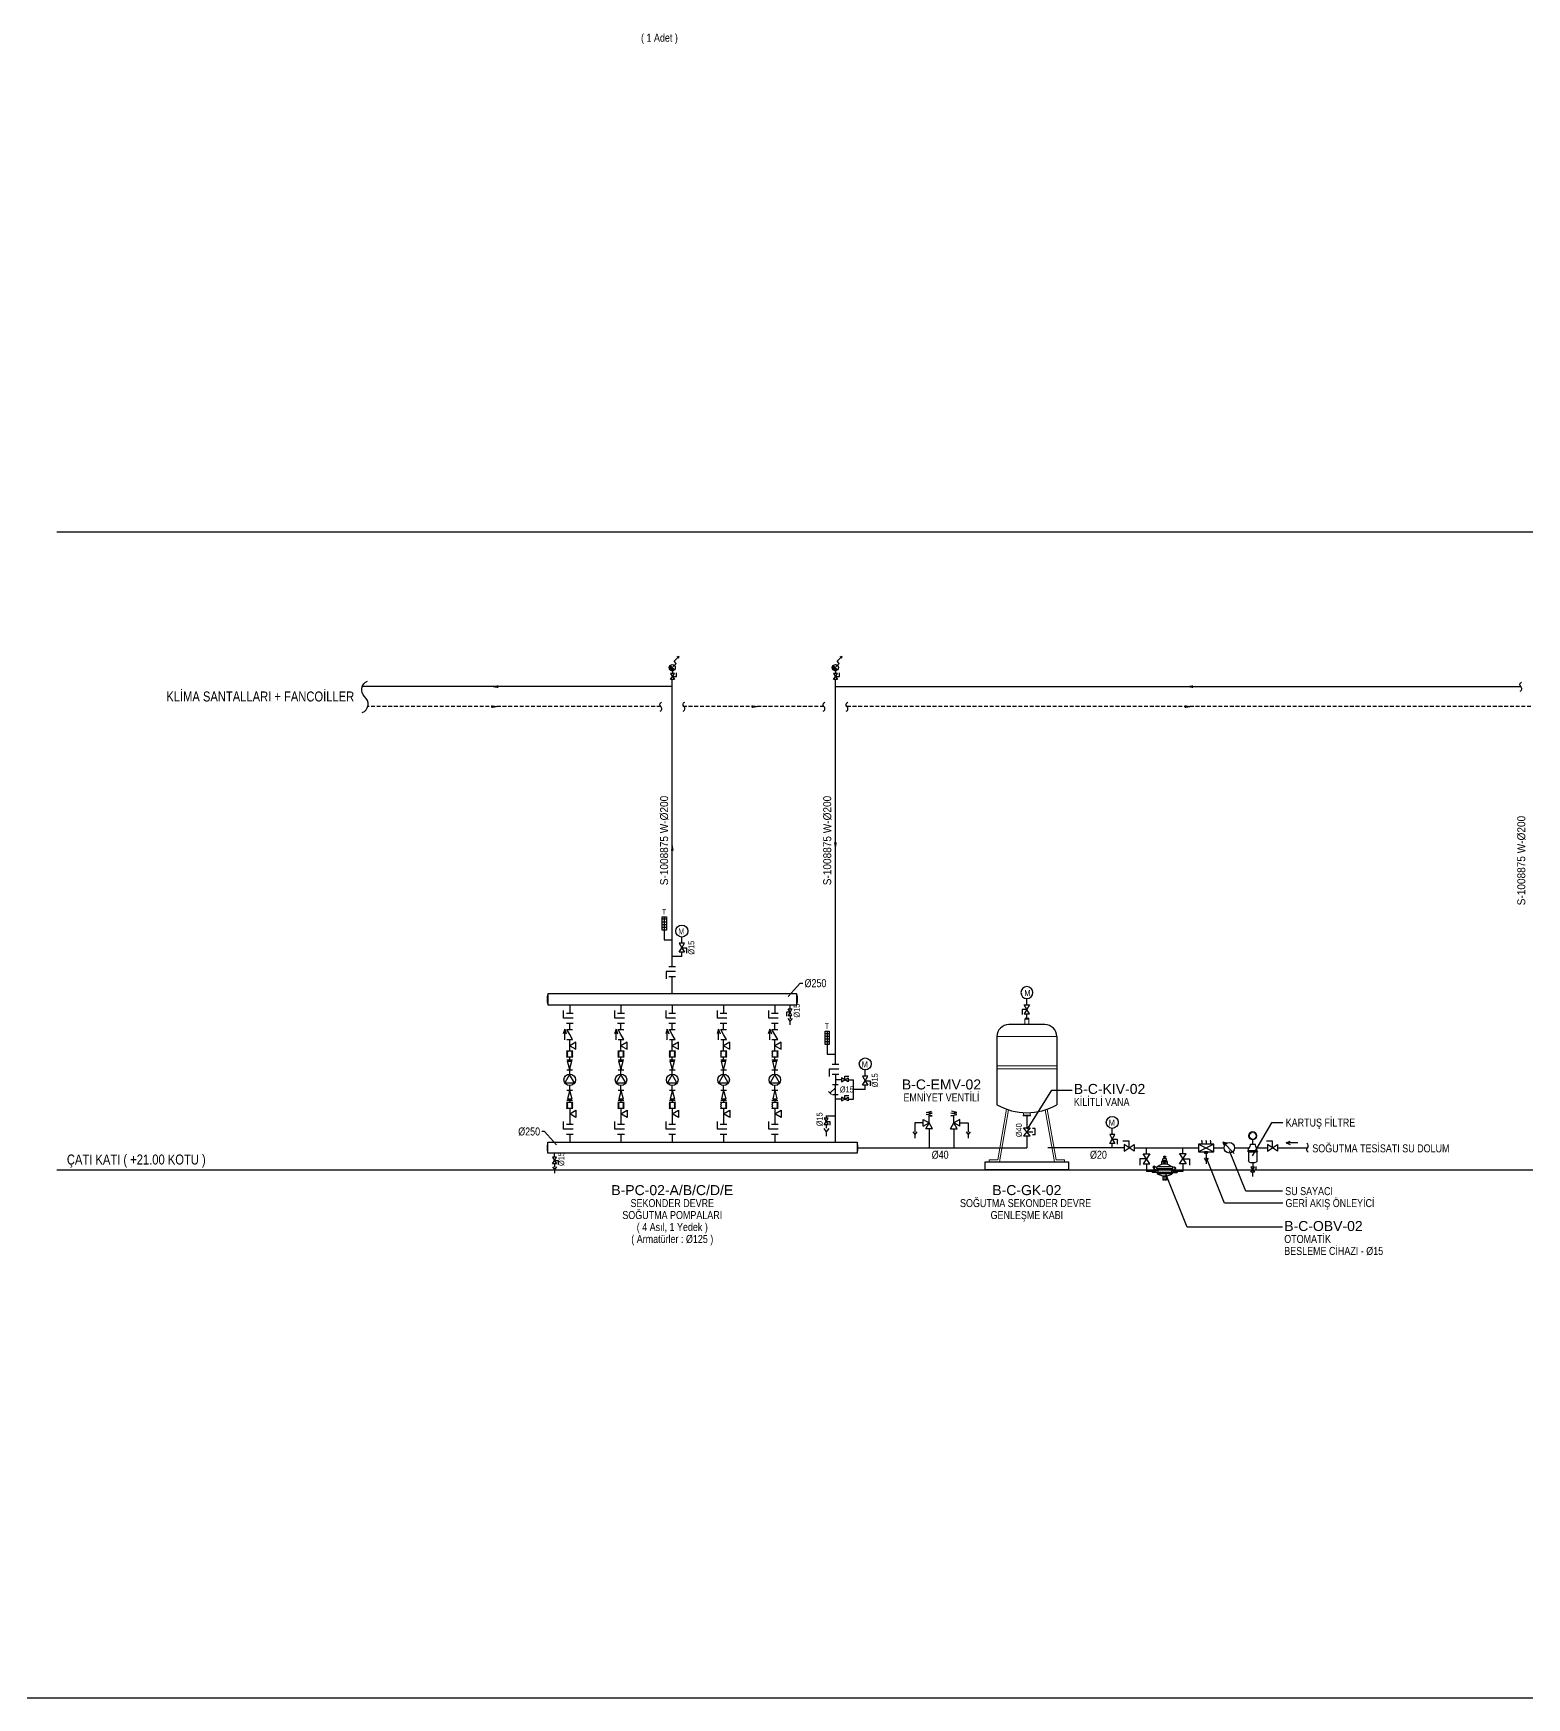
# Model space of a CAD drawing. Header units: centimetres. Extents: x 138114 to 163114, y -131897 to -111897.
# Drawn here: x 143677 to 147410, y -121897 to -117737 of the extents above; entities that cross this region are included whole.
import ezdxf
from ezdxf.enums import TextEntityAlignment as Align

# ---------------------------------------------------------------- set-up
doc = ezdxf.new("R2010")
doc.units = ezdxf.units.CM
doc.header["$LTSCALE"] = 1.5
doc.linetypes.add('DASHDOT', pattern=[25.4, 12.7, -6.35, 0, -6.35])
doc.linetypes.add('DASHED', pattern=[19.05, 12.7, -6.35])
for name, color, linetype in [('ST-SU', 4, 'DASHDOT'), ('T-CIHAZ-NO', 62, 'Continuous'), ('T-TEXT', 85, 'Continuous'), ('T-VANA', 135, 'Continuous'), ('T-VANA-TEXT', 63, 'Continuous')]:
    doc.layers.add(name, color=color, linetype=linetype)
for name, color, linetype, lineweight in [('T-CIHAZ', 101, 'Continuous', 30), ('T-ISITMA', 1, 'Continuous', 30), ('T-SOGUTMA', 130, 'Continuous', 30), ('T-STEXT', 181, 'Continuous', 15)]:
    doc.layers.add(name, color=color, linetype=linetype, lineweight=lineweight)
doc.styles.add('ARIAL', font='arial.ttf', dxfattribs={"width": 0.85})
doc.styles.add('ROMANS', font='arial.ttf', dxfattribs={"width": 0.7})
doc.styles.get("Standard").update_dxf_attribs({"font": 'arial.ttf'})

# ---------------------------------------------------------------- blocks, each defined once
blk = doc.blocks.new('KELEBEK')
for p, q in [((6.7, 10), (-6.7, 10)), ((6.7, -10), (-6.7, -10))]:
    blk.add_line(p, q)
blk.add_lwpolyline([(-6.7, 0), (12.2, 0), (12.2, -15)])
blk = doc.blocks.new('uymtryduf')
for p, q in [((-4.8, 9), (4.8, 9)), ((-4.8, 9), (-2.9, 7.5)), ((-4.8, 6), (-2.9, 7.5)), ((-4.8, 6), (-2.9, 4.5)), ((-4.8, 3), (-2.9, 4.5)), ((-4.8, 3), (-2.9, 1.5)), ((-4.8, 0), (4.8, 0)), ((-4.7, 0), (-2.9, 1.5)), ((4.8, 9), (2.9, 7.5)), ((4.8, 6), (2.9, 7.5)), ((4.8, 6), (2.9, 4.5)), ((4.8, 3), (2.9, 4.5)), ((4.8, 3), (2.9, 1.5)), ((4.8, 0), (2.9, 1.5))]:
    blk.add_line(p, q)
blk = doc.blocks.new('VANA')
at = {"layer": 'T-VANA'}
for p, q in [((-12.5, 7.2), (-12.5, -7.2)), ((0, 0), (-12.5, 7.2)), ((-12.5, -7.2), (0, 0)), ((0, 13.2), (14.5, 13.2)), ((0, 0), (0, 13.2)), ((0, 0), (12.5, 7.2)), ((12.5, -7.2), (0, 0)), ((12.5, 7.2), (12.5, -7.2))]:
    blk.add_line(p, q, dxfattribs=at)
blk = doc.blocks.new('RSYJUHJHFGHGFBDSVFG')
for p, q in [((-12.4, 25.2, -1576683304.7), (-16.4, 13.8, -1576683304.7)), ((-12.4, 25.2, -1576683304.7), (-8.4, 13.8, -1576683304.7)), ((-12.4, -1, -1576683304.7), (-12.4, 25.2, -1576683304.7)), ((0, 12.5, -1576683304.7), (-7.2, 25, -1576683304.7)), ((-7.2, 25, -1576683304.7), (7.2, 25, -1576683304.7)), ((-7.2, 0, -1576683304.7), (7.2, 0, -1576683304.7)), ((7.2, 0, -1576683304.7), (0, 12.5, -1576683304.7))]:
    blk.add_line(p, q)
blk = doc.blocks.new('YTDBTF')
for p, q in [((-4.3, 52.9), (3.3, 54.7)), ((4.3, 51.7), (-4.3, 52.9)), ((-4.3, 49.9), (4.3, 51.7)), ((-9, 37.5), (-21.7, 37.5)), ((-21.7, 37.5), (-21.7, 23.6)), ((-9, 42.6), (0, 37.5)), ((-9, 32.4), (-9, 42.6)), ((-9, 32.4), (0, 37.5)), ((-5.1, 28.5), (0, 37.5)), ((5.1, 28.5), (-5.1, 28.5)), ((4.4, 47.7), (-4.3, 49.9)), ((0, 47.7), (4.4, 47.7)), ((0, 37.5), (0, 47.7)), ((5.1, 28.5), (0, 37.5)), ((0, 28.5), (0, 0)), ((-24.7, 24.1), (-21.6, 19.9)), ((-18.5, 24.1), (-21.6, 19.9)), ((-21.6, 19.9), (-21.6, 14.5))]:
    blk.add_line(p, q)
blk = doc.blocks.new('A$C538C06E0')
at = {"ltscale": 0.2}
for p, q in [((3.4, 31.1), (26.6, 31.1)), ((3.4, 31.1), (3.4, 21.4)), ((15, 0), (15, 22.6)), ((26.6, 31.1), (26.6, 21.4))]:
    blk.add_line(p, q, dxfattribs=at)
blk.add_lwpolyline([(30, -12), (30, 12), (0, -12), (0, 12)], close=True)
blk = doc.blocks.new('A$C622B0F86')
for p, q in [((0, 0.22), (0, 0.324)), ((-0.043, 0.22), (0, 0.145)), ((0.043, 0.22), (-0.043, 0.22)), ((-0.043, 0.07), (0, 0.145)), ((0.043, 0.07), (-0.043, 0.07)), ((0, 0.145), (0.043, 0.22)), ((0, 0.145), (0.043, 0.07)), ((0, 0.145), (0.079, 0.145)), ((0, 0), (0, 0.07)), ((0.079, 0.145), (0.079, 0.059))]:
    blk.add_line(p, q)
blk.add_circle((0, 0.424), 0.1)
at = {"style": 'ROMANS', "text_generation_flag": 4, "width": 0.7}
blk.add_text('M', height=0.102, rotation=180, dxfattribs=at).set_placement((0.043, 0.368))
blk = doc.blocks.new('A$C7E5C2832')
at = {"layer": 'T-VANA', "xscale": 1.5, "yscale": 1.5, "zscale": 1.5}
blk.add_blockref('A$C622B0F86', (0, 0), dxfattribs=at)
blk = doc.blocks.new('JHMNBDFYGNHNGFTDNF')
for p, q in [((45, 0), (-45, 0)), ((-75, -30), (-75, -200.3)), ((75, -30), (75, -200.3))]:
    blk.add_line(p, q)
at = {"color": 253, "lineweight": 18}
for p, q in [((0, 13.5), (-4.7, 13.5)), ((-4.7, 0), (-4.7, 13.5)), ((2.2, 13.5), (-4.7, 13.5)), ((-4.2, 13.5), (-4.7, 12.7)), ((-4.5, 16.5), (-4.6, 16.3)), ((2.2, 16.3), (-4.6, 16.3)), ((-4.6, 13.5), (-4.6, 16.3)), ((2.2, 16.5), (-4.5, 16.5)), ((-4.2, 16.5), (-4.2, 16.3)), ((-4.2, 16.3), (-4.2, 13.5)), ((2, 13.5), (-4.2, 13.5)), ((4.7, 13.5), (0, 13.5)), ((4.5, 16.5), (2.2, 16.5)), ((4.6, 16.3), (2.2, 16.3)), ((4.7, 13.5), (2.2, 13.5)), ((4.2, 16.5), (4.2, 16.3)), ((4.2, 16.3), (4.2, 13.5)), ((4.2, 13.5), (4.7, 12.7)), ((4.5, 16.5), (4.6, 16.3)), ((4.6, 13.5), (4.6, 16.3)), ((4.7, 0), (4.7, 13.5)), ((75, -29.3), (-75, -29.3)), ((75, -102.6), (-75, -102.6)), ((75, -110.1), (-75, -110.1)), ((-72.9, -337.5, -1481800701.8), (-50.7, -211.5, -1481800701.8)), ((-68.7, -342.5, -1481800701.8), (-46, -213.1, -1481800701.8)), ((-8.5, -220.3), (-8.5, -226.6)), ((8.5, -220.3), (8.5, -226.6)), ((68.7, -342.5, -1481800701.8), (46, -213.1, -1481800701.8)), ((72.9, -337.5, -1481800701.8), (50.7, -211.5, -1481800701.8)), ((-93.8, -337.5, -1481800701.8), (-93.8, -342.5, -1481800701.8)), ((-93.8, -337.5, -1481800701.8), (-72.9, -337.5, -1481800701.8)), ((-93.8, -342.5, -1481800701.8), (-68.7, -342.5, -1481800701.8)), ((93.8, -342.5, -1481800701.8), (68.7, -342.5, -1481800701.8)), ((93.8, -337.5, -1481800701.8), (72.9, -337.5, -1481800701.8)), ((93.8, -337.5, -1481800701.8), (93.8, -342.5, -1481800701.8))]:
    blk.add_line(p, q, dxfattribs=at)
blk.add_lwpolyline([(-9.4, -226.6), (9.4, -226.6), (9.4, -227.6), (-9.4, -227.6)], close=True, dxfattribs=at)
for centre, radius, start, end in [((-45, -30), 30, 90, 180), ((45, -30), 30, 0, 90), ((0, -69.6), 150.6, 240.1393, 299.8607)]:
    blk.add_arc(centre, radius, start, end)
blk = doc.blocks.new('gfdbfcg vf')
for p, q in [((0, 33), (0, 48.6)), ((-6.5, 33), (0, 21.8)), ((6.5, 33), (-6.5, 33)), ((-6.5, 10.5), (0, 21.8)), ((6.5, 10.5), (-6.5, 10.5)), ((0, 21.8), (6.5, 33)), ((0, 21.8), (6.5, 10.5)), ((0, 21.8), (11.9, 21.8)), ((0, 0), (0, 10.5)), ((11.9, 21.8), (11.9, 8.8))]:
    blk.add_line(p, q)
blk.add_circle((0, 63.6), 15)
at = {"style": 'ROMANS', "text_generation_flag": 4, "width": 0.7}
blk.add_text('M', height=15.3, rotation=180, dxfattribs=at).set_placement((6.5, 55.1))
blk = doc.blocks.new('Z1')
at = {"linetype": 'Continuous'}
blk.add_lwpolyline([(-13.6, 0), (-13.6, 6.7), (-19.7, 6.7)], dxfattribs=at)
blk.add_lwpolyline([(-18.6, -3.3), (-8.6, 3.3), (-8.6, -3.3), (-18.6, 3.3)], close=True, dxfattribs=at)
blk = doc.blocks.new('A$C577C0CD0')
for p, q in [((-4.1, 46), (-1.2, 49)), ((-4.1, 40), (-4.1, 46)), ((10.1, 46), (-4.1, 46)), ((-1.2, 49), (-1.2, 52.8)), ((-1.2, 52.8), (7.2, 52.8)), ((7.2, 49), (-1.2, 49)), ((1.9, 40), (1.9, 46)), ((2.7, 56.2), (2.7, 58)), ((2.7, 55.1), (2.7, 52.8)), ((3.3, 56.2), (3.3, 58)), ((3.3, 55.1), (3.3, 52.8)), ((4.1, 40), (4.1, 46)), ((7.2, 49), (7.2, 52.8)), ((10.1, 46), (7.2, 49)), ((10.1, 40), (10.1, 46)), ((-27.1, 25.5), (-27.1, 20.3)), ((-18.1, 25.5), (-27.1, 25.5)), ((-13.4, 20.3), (-27.1, 20.3)), ((-26.3, 22.7), (-16.9, 22.7)), ((-19.9, 34), (-23.6, 30.3)), ((-19.5, 33.8), (-23.4, 29.9)), ((-16, 32.1), (-19.9, 34)), ((-4.1, 40), (-15.9, 34)), ((-15.9, 34), (21.9, 34)), ((-15.4, 29), (21.4, 29)), ((-14.7, 16.9), (20.7, 16.9)), ((-1.2, 11.2), (-14.5, 16.4)), ((-13.7, 25.5), (19.7, 25.5)), ((-13.4, 23.8), (-13.4, 20.3)), ((-13.4, 20.3), (19.4, 20.3)), ((-4.1, 40), (10.1, 40)), ((-1.3, 11), (7.2, 11)), ((-1.2, 11.2), (-1.2, 1.7)), ((-1.2, 8.8), (7.2, 8.8)), ((-1.2, 4.1), (7.2, 4.1)), ((-1.2, 1.7), (1.5, 1.7)), ((1, 8.8), (1, 11)), ((2, 4.1), (2, 2.2)), ((4, 4.1), (4, 2.2)), ((4.5, 1.7), (7.2, 1.7)), ((5, 8.8), (5, 11)), ((7.2, 11.2), (20.1, 16.2)), ((7.2, 11.2), (7.2, 1.7)), ((10.1, 40), (21.9, 34)), ((19.4, 23.8), (19.4, 20.3)), ((19.4, 20.3), (33, 20.3)), ((22, 32.1), (25.9, 34)), ((22.7, 22.7), (32.2, 22.7)), ((24.1, 25.5), (33, 25.5)), ((25.4, 33.8), (29.4, 29.9)), ((25.9, 34), (29.6, 30.3)), ((26.4, 33.5), (27.2, 34.2)), ((26.6, 34.8), (28.1, 36.3)), ((26.6, 34.8), (30.4, 31)), ((28.1, 36.3), (31.9, 32.5)), ((29.1, 30.8), (29.8, 31.5)), ((30.4, 31), (31.9, 32.5)), ((33, 25.5), (33, 20.3))]:
    blk.add_line(p, q)
for points in [[(0.7, 58), (5.2, 58), (5.2, 59.2), (0.7, 59.2)], [(0.7, 55.1), (5.2, 55.1), (5.2, 56.2), (0.7, 56.2)]]:
    blk.add_lwpolyline(points, close=True)
for points in [[(-20.6, 21.4), (-16.9, 22.7), (-20.6, 24)], [(28.4, 21.4), (32.2, 22.7), (28.4, 24)]]:
    blk.add_lwpolyline(points)
for centre, radius, start, end in [((-14.5, 35.1), 10.2, 207.6953, 275.5329), ((-4.8, 32.6), 11.2, 172.8683, 212.7359), ((-13.8, 17.2), 1, 135.9999, 248.7685), ((-17.1, 20.4), 3.7, 315.9999, 357.6476), ((-18.4, 23.8), 5, 0, 32.7359), ((1.5, 2.2), 0.5, 270, 0), ((4.5, 2.2), 0.5, 180, 270), ((24.4, 23.8), 5, 147.2641, 180), ((23.1, 20.4), 3.7, 182.3524, 224.0001), ((20.5, 35.1), 10.2, 264.4671, 332.3047), ((19.7, 17.2), 1, 291.2315, 44.0001), ((10.8, 32.6), 11.2, 327.2641, 7.1317)]:
    blk.add_arc(centre, radius, start, end)
blk = doc.blocks.new('A$C0B54677A')
for p, q in [((25.1, 12.5), (-25.1, -12.5)), ((-25.1, 12.5), (25.1, -12.5)), ((-14, 21.5), (-14, 12.5)), ((0, 21.5), (0, 12.5)), ((14, 21.5), (14, 12.5)), ((-6.6, -34.1), (0, -43.7)), ((0, -17.6), (0, -35.6)), ((6.6, -34.1), (0, -43.7)), ((0, -43.7), (0, -51.9))]:
    blk.add_line(p, q)
for points in [[(-25.1, 12.5), (25.1, 12.5), (25.1, -12.5), (-25.1, -12.5)], [(-5, -12.5), (5, -12.5), (5, -17.6), (-5, -17.6)]]:
    blk.add_lwpolyline(points, close=True)
for centre in [(-14, 22.5), (0, 22.5), (14, 22.5)]:
    blk.add_circle(centre, 1)
blk = doc.blocks.new('A$C107B4E94')
for p, q in [((-11.2, 8.3), (-22.7, 8.3)), ((-16.9, 8.3), (-16.9, 18.3)), ((-26.9, -7), (-26.9, -2.4)), ((-6.9, -7), (-26.9, -7)), ((-6.9, -10), (-26.9, -10)), ((-26.9, -10), (-26.9, -31.7)), ((-16.9, -37.1), (-16.9, -47.1)), ((-6.9, -7), (-6.9, -2.4)), ((-6.9, -10), (-6.9, -31.7)), ((-16.9, -69.6), (-16.9, -59.6))]:
    blk.add_line(p, q)
at = {"linetype": 'Continuous', "lineweight": 0}
for radius in [10, 8]:
    blk.add_circle((-16.9, 28.3), radius, dxfattribs=at)
for centre, radius, start, end in [((-46.8, 11.7), 24.4, 324.6862, 352.0512), ((13, 11.7), 24.4, 187.9488, 215.3138), ((-26.9, -8.5), 1.5, 90, 270), ((-23.2, -31.7), 3.75, 180, 239.2376), ((-16.9, -21.2), 16, 239.2376, 300.7624), ((-10.7, -31.7), 3.75, 300.7624, 0), ((-6.9, -8.5), 1.5, 270, 90)]:
    blk.add_arc(centre, radius, start, end)
at = {"xscale": -1.249777778051794, "yscale": 1.249777778051794, "zscale": 1.249777778005956, "rotation": 90}
blk.add_blockref('Z1', (-16.9, -70.4), dxfattribs=at)
blk = doc.blocks.new('Kesme')
blk.add_lwpolyline([(-21.5, -0.2, 0.576786), (-4.8, -2.7, -0.54493), (11.3, -5.9)], format="xyb")
blk = doc.blocks.new('GTNZSDFGSDF')
for p, q in [((7.2, 25), (-7.2, 25)), ((7.2, 0), (-7.2, 0)), ((0, 0), (0, 25)), ((0, 17.4), (13.3, 4.2)), ((17.1, 8), (9.4, 0.3))]:
    blk.add_line(p, q)
blk = doc.blocks.new('trmmtr')
at = {"layer": 'T-VANA'}
for p, q in [((30.5, 65), (21, 65)), ((30.5, 56.5), (21, 56.5)), ((25.9, 69), (25.9, 0)), ((25.9, 0), (0, 0)), ((30.5, 48), (21, 48)), ((30.5, 39.5), (21, 39.5))]:
    blk.add_line(p, q, dxfattribs=at)
blk.add_lwpolyline([(32.5, 71.8), (19.2, 71.8), (19.2, 30.3), (32.5, 30.3)], close=True, dxfattribs=at)
at = {"layer": 'T-VANA', "style": 'ROMANS', "width": 0.7}
blk.add_text('T', height=17, dxfattribs=at).set_placement((20.1, 79.2))
blk = doc.blocks.new('A$C5C5A6AF1')
at = {"linetype": 'Continuous'}
blk.add_lwpolyline([(0, 6.5), (-8.7, 6.5), (-8.7, -1.4)], dxfattribs=at)
blk.add_lwpolyline([(4.3, 0), (-4.3, 13), (4.3, 13), (-4.3, 0)], close=True, dxfattribs=at)
blk = doc.blocks.new('P')
for points in [[(0, 17), (35, 52), (57, 31), (103, 77), (84, 70)], [(103, 77), (96, 58)]]:
    blk.add_lwpolyline(points)
blk = doc.blocks.new('A$C52EE5F1D')
h = blk.add_hatch()
h.set_pattern_fill('ANSI31', color=256, scale=5, angle=-90, style=0)
h.set_pattern_definition([(315, (-8947.321, 100.9137), (0.44194174, 0.44194174), [])])
h.paths.add_polyline_path([(-5.6, 52.9, 0.668179), (-0.1, 39.8, 0.198912), (5.3, 42)])
for p, q in [((-5.6, 52.9), (5.3, 42)), ((0, 0), (0, 17.5)), ((0.2, 39.8), (0.2, 32.5))]:
    blk.add_line(p, q)
blk.add_circle((-0.1, 47.5), 7.67)
for name, p, xscale, yscale, zscale, rotation in [('P', (-3.2, 49.4), -0.25, 0.25, 0.25, 270), ('A$C5C5A6AF1', (0.2, 32.5), 1.151997189153917, 1.151997189153917, 1.151997189153917, 180)]:
    blk.add_blockref(name, p, dxfattribs=dict(xscale=xscale, yscale=yscale, zscale=zscale, rotation=rotation))

msp = doc.modelspace()

# ---------------------------------------------------------------- linework, layer by layer
for p, q in [((143736.5, -118983, 0), (152023.2, -118983, 0)), ((143736.5, -120577.7, 0), (154792.2, -120577.7, 0))]:
    msp.add_line(p, q)
at = {"elevation": 0}
msp.add_lwpolyline([(146056.8, -120557.1), (146264.4, -120557.1), (146264.4, -120577.7), (146056.8, -120577.7)], close=True, dxfattribs=at)
at = {"layer": 'ST-SU', "ltscale": 10}
for p, q in [((146403.3, -120522.4, 0), (146160.6, -120522.4, 0)), ((146428.3, -120522.4, 0), (146589.4, -120522.4, 0)), ((146459.6, -120537.8, 0), (146459.6, -120522.4, 0)), ((146550.6, -120537.8, 0), (146550.6, -120522.4, 0)), ((146627.8, -120522.4, 0), (146653.6, -120522.4, 0)), ((146679.8, -120522.4, 0), (146715.9, -120522.4, 0)), ((146734.3, -120522.4, 0), (146762.3, -120522.4, 0)), ((146787.3, -120522.4, 0), (146862.2, -120522.4, 0)), ((146459.6, -120562.8, 0), (146459.6, -120581.4, 0)), ((146474, -120581.4, 0), (146459.6, -120581.4, 0)), ((146550.6, -120581.4, 0), (146536.2, -120581.4, 0)), ((146550.6, -120562.8, 0), (146550.6, -120581.4, 0))]:
    msp.add_line(p, q, dxfattribs=at)
at = {"layer": 'T-CIHAZ'}
for points, elevation in [([(145585.5, -120137.9), (144963.4, -120137.9), (144963.4, -120165.2), (145585.5, -120165.2)], -1097010995.4), ([(144963.4, -120508.7), (145736.5, -120508.7), (145736.5, -120536), (144963.4, -120536)], -1063403021.5)]:
    msp.add_lwpolyline(points, close=True, dxfattribs=dict(at, elevation=elevation))
for centre, start, end in [((145006.1, -120151.6, 74194434.7), 162.2979, 197.7021), ((145542.7, -120151.6, -1097010995.4), 342.2979, 17.7021), ((145006.1, -120522.4, 74194434.7), 162.2979, 197.7021), ((145006.1, -120522.4, 74194434.7), 162.2979, 197.7021), ((145693.7, -120522.4, 0), 342.2979, 17.7021), ((145693.7, -120522.4, 0), 342.2979, 17.7021)]:
    msp.add_arc(centre, 44.8, start, end, dxfattribs=at)
at = {"layer": 'T-ISITMA', "color": 7, "lineweight": -3, "ltscale": 100}
for p, q in [((146160.6, -120442.2), (146160.6, -120472.3)), ((146160.6, -120492.3), (146160.6, -120522.4)), ((145738.6, -120522.4), (146160.6, -120522.4))]:
    msp.add_line(p, q, dxfattribs=at)
at = {"layer": 'T-SOGUTMA'}
for p, q in [((145274.4, -119369.9, 0), (144499.7, -119369.9, 0)), ((145274.4, -120069.3, 0), (145274.4, -119369.9, 0)), ((145682.1, -120313.3, 0), (145682.1, -119369.9, 0)), ((145682.1, -119369.9, 0), (147395, -119369.9, 0)), ((147195.1, -119369.9, 0), (147391.6, -119369.9, 0)), ((145274.4, -120137.9, 0), (145274.4, -120094.3, 0)), ((145018, -120165.2, 0), (145018, -120185.8, 0)), ((145146.2, -120165.2, 0), (145146.2, -120185.8, 0)), ((145274.4, -120165.2, 0), (145274.4, -120185.8, 0)), ((145402.6, -120165.2, 0), (145402.6, -120185.8, 0)), ((145530.8, -120165.2, 0), (145530.8, -120185.8, 0)), ((145018, -120226.4, 0), (145018, -120210.8, 0)), ((145146.2, -120226.4, 0), (145146.2, -120210.8, 0)), ((145274.4, -120226.4, 0), (145274.4, -120210.8, 0)), ((145402.6, -120226.4, 0), (145402.6, -120210.8, 0)), ((145530.8, -120226.4, 0), (145530.8, -120210.8, 0)), ((145018, -120280.9, 0), (145018, -120251.4, 0)), ((145146.2, -120280.9, 0), (145146.2, -120251.4, 0)), ((145274.4, -120280.9, 0), (145274.4, -120251.4, 0)), ((145402.7, -120280.9, 0), (145402.6, -120251.4, 0)), ((145530.9, -120280.9, 0), (145530.8, -120251.4, 0)), ((145018, -120302.7, 0), (145018, -120295.8, 0)), ((145146.2, -120302.7, 0), (145146.2, -120295.8, 0)), ((145274.4, -120302.7, 0), (145274.4, -120295.8, 0)), ((145402.6, -120302.7, 0), (145402.6, -120295.8, 0)), ((145530.8, -120302.7, 0), (145530.8, -120295.8, 0)), ((145018, -120338.3, 0), (145018, -120327.7, 0)), ((145146.2, -120338.3, 0), (145146.2, -120327.7, 0)), ((145274.4, -120338.3, 0), (145274.4, -120327.7, 0)), ((145402.6, -120338.3, 0), (145402.6, -120327.7, 0)), ((145530.8, -120338.3, 0), (145530.8, -120327.7, 0)), ((145682.1, -120338.3, 0), (145682.1, -120364.6, 0)), ((145018, -120378.3, 0), (145018, -120367.1, 0)), ((145146.2, -120378.3, 0), (145146.2, -120367.1, 0)), ((145274.4, -120378.3, 0), (145274.4, -120367.1, 0)), ((145402.6, -120378.3, 0), (145402.6, -120367.1, 0)), ((145530.8, -120378.3, 0), (145530.8, -120367.1, 0)), ((145018, -120403.3, 0), (145018, -120409.7, 0)), ((145146.2, -120403.3, 0), (145146.2, -120409.7, 0)), ((145274.4, -120403.3, 0), (145274.4, -120409.7, 0)), ((145402.6, -120403.3, 0), (145402.6, -120409.7, 0)), ((145530.8, -120403.3, 0), (145530.8, -120409.7, 0)), ((145682.1, -120508.7, 0), (145682.1, -120389.6, 0)), ((145018, -120424.6, 0), (145018, -120463.2, 0)), ((145146.2, -120424.6, 0), (145146.2, -120463.2, 0)), ((145274.4, -120424.6, 0), (145274.4, -120463.2, 0)), ((145402.6, -120424.6, 0), (145402.6, -120463.2, 0)), ((145530.8, -120424.6, 0), (145530.8, -120463.2, 0)), ((145018, -120488.2, 0), (145018, -120508.8, 0)), ((145146.2, -120488.2, 0), (145146.2, -120508.8, 0)), ((145274.4, -120488.2, 0), (145274.4, -120508.8, 0)), ((145402.6, -120488.2, 0), (145402.6, -120508.8, 0)), ((145530.8, -120488.2, 0), (145530.8, -120508.8, 0))]:
    msp.add_line(p, q, dxfattribs=at)
at = {"layer": 'T-SOGUTMA', "linetype": 'DASHED', "ltscale": 0.5}
for p, q in [((145245.6, -119419.9, 0), (144513.3, -119419.9, 0)), ((145653.3, -119419.9, 0), (145303.3, -119419.9, 0)), ((147420.5, -119419.9, 0), (145711, -119419.9, 0))]:
    msp.add_line(p, q, dxfattribs=at)
at = {"layer": 'T-TEXT'}
for p, q in [((146162.1, -120476.1, 397683550.5), (146222.6, -120378.2, -57161034.6)), ((146222.6, -120378.2, -57161034.6), (146274.1, -120378.2, -57161034.6)), ((146771.8, -120459.8, 0), (146723.4, -120542.9, 0)), ((146800.7, -120459.8, 0), (146771.8, -120459.8, 0)), ((146654.7, -120661, 0), (146608.6, -120546.1, 0)), ((146707.9, -120631.1, 0), (146667.4, -120530.1, 0)), ((146808.9, -120510, 0), (146818.8, -120506.1, 0)), ((146838.1, -120510, 0), (146808.9, -120510, 0)), ((146808.9, -120510, 0), (146818.8, -120513.8, 0)), ((146561.5, -120720.8, 0), (146507.2, -120585.6, 0)), ((146800.2, -120661, 0), (146654.7, -120661, 0)), ((146799.6, -120631.1, 0), (146707.9, -120631.1, 0)), ((146799.6, -120720.8, 0), (146561.5, -120720.8, 0))]:
    msp.add_line(p, q, dxfattribs=at)
at = {"layer": 'T-TEXT', "color": 252}
msp.add_line((138314.4, -121896.7), (160214.4, -121896.7), dxfattribs=at)
at = {"layer": 'T-TEXT', "linetype": 'Continuous'}
for points in [[(144839.4, -119366.4, 0), (144839.4, -119373.4, 0), (144818.6, -119369.9, 0)], [(146576.2, -119366.4, 0), (146576.2, -119373.4, 0), (146555.3, -119369.9, 0)], [(144822, -119416.4, 0), (144822, -119423.4, 0), (144842.8, -119419.9, 0)], [(145472.4, -119416.4, 0), (145472.4, -119423.4, 0), (145493.2, -119419.9, 0)], [(146555.3, -119416.4, 0), (146555.3, -119423.4, 0), (146576.2, -119419.9, 0)], [(145277.9, -119780, 2849710050.9), (145271, -119780, 2849710050.9), (145274.4, -119759.1, 2849710050.9)], [(145678.6, -119759.1, 2682729087.9), (145685.6, -119759.1, 2682729087.9), (145682.1, -119780, 2682729087.9)]]:
    msp.add_solid(points, dxfattribs=at)
at = {"layer": 'T-VANA'}
for p, q in [((145298.3, -120044.4, -1097010995.4), (145274.9, -120044.4, -1097010995.4)), ((145568.8, -120175.1, -1245357756.5), (145568.8, -120165.2, -1245357756.5)), ((145563.4, -120199.2, -1245357756.5), (145568.6, -120206.2, -1245357756.5)), ((145573.9, -120199.2, -1245357756.5), (145568.6, -120206.2, -1245357756.5)), ((145568.6, -120206.2, -1245357756.5), (145568.6, -120215.1, -1245357756.5)), ((145568.8, -120191.8, -1245357756.5), (145568.8, -120200, -1245357756.5)), ((145010.7, -120302.7, -1245357756.5), (145025.2, -120302.7, -1245357756.5)), ((145010.7, -120327.7, -1245357756.5), (145025.2, -120327.7, -1245357756.5)), ((145017.3, -120324.5, -1245357756.5), (145012.7, -120305.8, -1245357756.5)), ((145012.7, -120305.8, -1245357756.5), (145023.2, -120305.8, -1245357756.5)), ((145016.2, -120324.5, -1245357756.5), (145019.8, -120324.5, -1245357756.5)), ((145018.6, -120324.5, -1245357756.5), (145023.2, -120305.8, -1245357756.5)), ((145139, -120302.7, -1245357756.5), (145153.4, -120302.7, -1245357756.5)), ((145139, -120327.7, -1245357756.5), (145153.4, -120327.7, -1245357756.5)), ((145145.5, -120324.5, -1245357756.5), (145140.9, -120305.8, -1245357756.5)), ((145140.9, -120305.8, -1245357756.5), (145151.4, -120305.8, -1245357756.5)), ((145144.4, -120324.5, -1245357756.5), (145148, -120324.5, -1245357756.5)), ((145146.9, -120324.5, -1245357756.5), (145151.4, -120305.8, -1245357756.5)), ((145267.2, -120302.7, -1245357756.5), (145281.6, -120302.7, -1245357756.5)), ((145267.2, -120327.7, -1245357756.5), (145281.6, -120327.7, -1245357756.5)), ((145273.7, -120324.5, -1245357756.5), (145269.1, -120305.8, -1245357756.5)), ((145269.1, -120305.8, -1245357756.5), (145279.7, -120305.8, -1245357756.5)), ((145272.6, -120324.5, -1245357756.5), (145276.2, -120324.5, -1245357756.5)), ((145275.1, -120324.5, -1245357756.5), (145279.7, -120305.8, -1245357756.5)), ((145395.4, -120302.7, -1245357756.5), (145409.8, -120302.7, -1245357756.5)), ((145395.4, -120327.7, -1245357756.5), (145409.8, -120327.7, -1245357756.5)), ((145401.9, -120324.5, -1245357756.5), (145397.4, -120305.8, -1245357756.5)), ((145397.4, -120305.8, -1245357756.5), (145407.9, -120305.8, -1245357756.5)), ((145400.8, -120324.5, -1245357756.5), (145404.4, -120324.5, -1245357756.5)), ((145403.3, -120324.5, -1245357756.5), (145407.9, -120305.8, -1245357756.5)), ((145523.6, -120302.7, -1245357756.5), (145538.1, -120302.7, -1245357756.5)), ((145523.6, -120327.7, -1245357756.5), (145538.1, -120327.7, -1245357756.5)), ((145530.2, -120324.5, -1245357756.5), (145525.6, -120305.8, -1245357756.5)), ((145525.6, -120305.8, -1245357756.5), (145536.1, -120305.8, -1245357756.5)), ((145529, -120324.5, -1245357756.5), (145532.6, -120324.5, -1245357756.5)), ((145531.5, -120324.5, -1245357756.5), (145536.1, -120305.8, -1245357756.5)), ((145010.7, -120378.3, -1245357756.5), (145025.2, -120378.3, -1245357756.5)), ((145139, -120378.3, -1245357756.5), (145153.4, -120378.3, -1245357756.5)), ((145267.2, -120378.3, -1245357756.5), (145281.6, -120378.3, -1245357756.5)), ((145395.4, -120378.3, -1245357756.5), (145409.8, -120378.3, -1245357756.5)), ((145523.6, -120378.3, -1245357756.5), (145538.1, -120378.3, -1245357756.5)), ((145697.4, -120352.6, -1178268133.4), (145682.1, -120352.6, -1178268133.4)), ((145714.1, -120352.6, -1178268133.4), (145727.5, -120352.6, -1178268133.4)), ((145727.5, -120400.5, -1178268133.4), (145727.5, -120352.6, -1178268133.4)), ((145756.7, -120376.5, -1178268133.4), (145727.5, -120376.5, -1178268133.4)), ((145010.7, -120403.3, -1245357756.5), (145025.2, -120403.3, -1245357756.5)), ((145017.3, -120381.5, -1245357756.5), (145012.7, -120400.1, -1245357756.5)), ((145012.7, -120400.1, -1245357756.5), (145023.2, -120400.1, -1245357756.5)), ((145016.2, -120381.5, -1245357756.5), (145019.8, -120381.5, -1245357756.5)), ((145018.6, -120381.5, -1245357756.5), (145023.2, -120400.1, -1245357756.5)), ((145139, -120403.3, -1245357756.5), (145153.4, -120403.3, -1245357756.5)), ((145145.5, -120381.5, -1245357756.5), (145140.9, -120400.1, -1245357756.5)), ((145140.9, -120400.1, -1245357756.5), (145151.4, -120400.1, -1245357756.5)), ((145144.4, -120381.5, -1245357756.5), (145148, -120381.5, -1245357756.5)), ((145146.9, -120381.5, -1245357756.5), (145151.4, -120400.1, -1245357756.5)), ((145267.2, -120403.3, -1245357756.5), (145281.6, -120403.3, -1245357756.5)), ((145273.7, -120381.5, -1245357756.5), (145269.1, -120400.1, -1245357756.5)), ((145269.1, -120400.1, -1245357756.5), (145279.7, -120400.1, -1245357756.5)), ((145272.6, -120381.5, -1245357756.5), (145276.2, -120381.5, -1245357756.5)), ((145275.1, -120381.5, -1245357756.5), (145279.7, -120400.1, -1245357756.5)), ((145395.4, -120403.3, -1245357756.5), (145409.8, -120403.3, -1245357756.5)), ((145401.9, -120381.5, -1245357756.5), (145397.4, -120400.1, -1245357756.5)), ((145397.4, -120400.1, -1245357756.5), (145407.9, -120400.1, -1245357756.5)), ((145400.8, -120381.5, -1245357756.5), (145404.4, -120381.5, -1245357756.5)), ((145403.3, -120381.5, -1245357756.5), (145407.9, -120400.1, -1245357756.5)), ((145523.6, -120403.3, -1245357756.5), (145538.1, -120403.3, -1245357756.5)), ((145530.2, -120381.5, -1245357756.5), (145525.6, -120400.1, -1245357756.5)), ((145525.6, -120400.1, -1245357756.5), (145536.1, -120400.1, -1245357756.5)), ((145529, -120381.5, -1245357756.5), (145532.6, -120381.5, -1245357756.5)), ((145531.5, -120381.5, -1245357756.5), (145536.1, -120400.1, -1245357756.5)), ((145697.4, -120400.5, -1178268133.4), (145682.1, -120400.5, -1178268133.4)), ((145714.1, -120400.5, -1178268133.4), (145727.5, -120400.5, -1178268133.4)), ((145659.1, -120442.3, -1178268133.4), (145659.1, -120448.1, -1178268133.4)), ((145659.1, -120442.3, -1178268133.4), (145682.1, -120442.3, -1178268133.4)), ((145653, -120474.1, -1178268133.4), (145659.3, -120482.6, -1178268133.4)), ((145659.1, -120464.8, -1178268133.4), (145659.1, -120473, -1178268133.4)), ((145665.6, -120474.1, -1178268133.4), (145659.3, -120482.6, -1178268133.4)), ((145659.3, -120482.6, -1178268133.4), (145659.3, -120493.3, -1178268133.4)), ((145659.3, -120482.6, -1178268133.4), (145659.3, -120493.3, -1178268133.4)), ((144980.1, -120545.9, 40712785.6), (144980.1, -120536, 40712785.6)), ((146678.9, -120536.6, -1205926174.1), (146650.8, -120507.2, -1205926174.1)), ((146650.8, -120507.2, -1205926174.1), (146653.2, -120515.4, -1205926174.1)), ((146650.8, -120507.2, -1205926174.1), (146658.8, -120510, -1205926174.1)), ((144974.8, -120570, 40712785.6), (144980.1, -120577, 40712785.6)), ((144980.1, -120562.6, 40712785.6), (144980.1, -120570.8, 40712785.6)), ((144985.3, -120570, 40712785.6), (144980.1, -120577, 40712785.6)), ((144980.1, -120577, 40712785.6), (144980.1, -120585.9, 40712785.6))]:
    msp.add_line(p, q, dxfattribs=at)
for points in [[(145033.7, -120276.3), (145033.7, -120258.1), (145018, -120267.2)], [(145161.9, -120276.3), (145161.9, -120258.1), (145146.2, -120267.2)], [(145290.2, -120276.3), (145290.2, -120258.1), (145274.4, -120267.2)], [(145418.4, -120276.3), (145418.4, -120258.1), (145402.6, -120267.2)], [(145546.6, -120276.3), (145546.6, -120258.1), (145530.8, -120267.2)], [(145033.7, -120428.4), (145033.7, -120446.6), (145018, -120437.5)], [(145161.9, -120428.4), (145161.9, -120446.6), (145146.2, -120437.5)], [(145290.1, -120428.4), (145290.1, -120446.6), (145274.4, -120437.5)], [(145418.4, -120428.4), (145418.4, -120446.6), (145402.6, -120437.5)], [(145546.6, -120428.4), (145546.6, -120446.6), (145530.8, -120437.5)]]:
    msp.add_lwpolyline(points, close=True, dxfattribs=at)
at = {"layer": 'T-VANA', "elevation": -1097010995.4}
for points in [[(145017.9, -120339.2), (145006, -120359.7), (145029.7, -120359.7)], [(145146.1, -120339.2), (145134.3, -120359.7), (145157.9, -120359.7)], [(145274.3, -120339.2), (145262.5, -120359.7), (145286.1, -120359.7)], [(145402.5, -120339.2), (145390.7, -120359.7), (145414.3, -120359.7)], [(145530.7, -120339.2), (145518.9, -120359.7), (145542.5, -120359.7)]]:
    msp.add_lwpolyline(points, close=True, dxfattribs=at)
at = {"layer": 'T-VANA'}
for centre, radius in [((145018, -120352.7, -1245357756.5), 14.4), ((145146.2, -120352.7, -1245357756.5), 14.4), ((145274.4, -120352.7, -1245357756.5), 14.4), ((145402.6, -120352.7, -1245357756.5), 14.4), ((145530.8, -120352.7, -1245357756.5), 14.4), ((146666.7, -120522.4, -1205926174.1), 13.1)]:
    msp.add_circle(centre, radius, dxfattribs=at)
at = {"layer": 'T-VANA-TEXT'}
for p, q in [((145564, -120144.3, -331283440), (145593.8, -120110.8, -331283440)), ((145593.8, -120110.8, -331283440), (145600.6, -120110.8, -331283440)), ((144955, -120481.4, -182936678.9), (144948.3, -120481.4, -182936678.9)), ((144984.9, -120515, -182936678.9), (144955, -120481.4, -182936678.9))]:
    msp.add_line(p, q, dxfattribs=at)

# ---------------------------------------------------------------- block references
at = {"layer": 'T-CIHAZ'}
msp.add_blockref('JHMNBDFYGNHNGFTDNF', (146160.6, -120214.6, 1481800701.8), dxfattribs=at)
at = {"layer": 'T-TEXT'}
for p, xscale, yscale, zscale, rotation in [((144498.9, -119383.3, 1171205430.1), 2.4, 2.4, 2.4, 90.00000000000001), ((147393.1, -119366.5, 1121550501.3), 0.7, 0.7, 0.7, 90.00000000000001), ((145243.7, -119416.5, 2570781751.4), 0.7, 0.7, 0.7, 90.00000000000001), ((145301.4, -119416.5, 947784583.1), 0.7, 0.7, 0.7, 90.00000000000001), ((145651.4, -119416.5, 1232595358.2), 0.7, 0.7, 0.7, 90.00000000000001), ((145709.1, -119416.5, -390401810), 0.7, 0.7, 0.7, 90.00000000000001), ((145709.1, -119416.5, -390401810), 0.7, 0.7, 0.7, 90.00000000000001), ((146864, -120519.2, -1205926174.1), -0.651035156315196, 0.651035156315196, 0.651035156315196, 270)]:
    msp.add_blockref('Kesme', p, dxfattribs=dict(at, xscale=xscale, yscale=yscale, zscale=zscale, rotation=rotation))
at = {"layer": 'T-VANA'}
for name, p, xscale, yscale, zscale in [('A$C52EE5F1D', (145274.4, -119369.9, 1338186393.1), 0.9999983333400452, 0.9999983333400452, 0.9999983333400452), ('A$C52EE5F1D', (145682.1, -119369.9, 0), 0.9999983333400452, 0.9999983333400452, 0.9999983333400452), ('trmmtr', (145275, -120002.6, -1097010995.4), -0.8000000000029104, 0.8000000000029104, 0.8000000000029104), ('gfdbfcg vf', (145298.3, -120044.4, -1097010995.4), 0.9996826404316091, 0.9996826404316091, 0.9996826404316091), ('KELEBEK', (145274.4, -120081.8, -1097010995.4), -1.25, 1.25, 1.25), ('A$C7E5C2832', (146160.6, -120198.2, 1481800701.8), -100, 100, 100), ('trmmtr', (145682.1, -120288.7, -1453857762), -0.8000000000029104, 0.8000000000029104, 0.8000000000029104), ('uymtryduf', (145018, -120295.8, -1245357756.5), -1.666666666666667, 1.666666666666667, 1.666666666666667), ('uymtryduf', (145146.2, -120295.8, -1245357756.5), -1.666666666666667, 1.666666666666667, 1.666666666666667), ('uymtryduf', (145274.4, -120295.8, -1245357756.5), -1.666666666666667, 1.666666666666667, 1.666666666666667), ('uymtryduf', (145402.6, -120295.8, -1245357756.5), -1.666666666666667, 1.666666666666667, 1.666666666666667), ('uymtryduf', (145530.9, -120295.8, -1245357756.5), -1.666666666666667, 1.666666666666667, 1.666666666666667), ('gfdbfcg vf', (145756.7, -120376.5, -1178268133.4), 0.9996826404316091, 0.9996826404316091, 0.9996826404316091), ('KELEBEK', (145682.1, -120325.8, -1453857762), -1.25, 1.25, 1.25), ('VANA', (145705.8, -120352.6, -1178268133.4), 0.666666666669092, 0.666666666669092, 0.666666666669092), ('uymtryduf', (145018, -120424.6, -1245357756.5), -1.666666666666667, 1.666666666666667, 1.666666666666667), ('uymtryduf', (145146.2, -120424.6, -1245357756.5), -1.666666666666667, 1.666666666666667, 1.666666666666667), ('uymtryduf', (145274.4, -120424.6, -1245357756.5), -1.666666666666667, 1.666666666666667, 1.666666666666667), ('uymtryduf', (145402.6, -120424.6, -1245357756.5), -1.666666666666667, 1.666666666666667, 1.666666666666667), ('uymtryduf', (145530.8, -120424.6, -1245357756.5), -1.666666666666667, 1.666666666666667, 1.666666666666667), ('VANA', (145705.8, -120400.5, -1178268133.4), 0.666666666669092, 0.666666666669092, 0.666666666669092), ('YTDBTF', (145916.4, -120522.4, 1138583901.4), 1.666666666666667, 1.666666666666667, 1.666666666666667), ('YTDBTF', (145978, -120522.4, 1138583901.4), -1.666666666666667, 1.666666666666667, 1.666666666666667), ('gfdbfcg vf', (146374.1, -120522.4, 0), 0.9996826404316091, 0.9996826404316091, 0.9996826404316091), ('Z1', (146449.9, -120522.4, 0), 2.499270240045439, 2.499270240045439, 2.499270240045439), ('A$C0B54677A', (146608.6, -120522.6, -1205926174.1), -0.7654500000051699, 0.7654500000051699, 0.7654500000051699), ('A$C0B54677A', (146608.6, -120522.6, -1205926174.1), -0.7654500000051699, 0.7654500000051699, 0.7654500000051699), ('A$C107B4E94', (146707.5, -120521.7, -1205926174.1), -1.039397015498253, 1.039397015498253, 1.039397015498253), ('Z1', (146808.9, -120522.4, 0), 2.499270240045439, 2.499270240045439, 2.499270240045439), ('A$C577C0CD0', (146508.2, -120604.9, -1205926174.1), -1.035837341103086, 1.035837341103086, 1.035837341103086), ('A$C577C0CD0', (146508.2, -120604.9, -1205926174.1), -1.035837341103086, 1.035837341103086, 1.035837341103086)]:
    msp.add_blockref(name, p, dxfattribs=dict(at, xscale=xscale, yscale=yscale, zscale=zscale))
for name, p, xscale, yscale, zscale, rotation in [('KELEBEK', (145018, -120198.3, -1245357756.5), 1.25, 1.25, 1.25, 180), ('KELEBEK', (145146.2, -120198.3, -1245357756.5), 1.25, 1.25, 1.25, 180), ('KELEBEK', (145274.4, -120198.3, -1245357756.5), 1.25, 1.25, 1.25, 180), ('KELEBEK', (145402.6, -120198.3, -1245357756.5), 1.25, 1.25, 1.25, 180), ('KELEBEK', (145530.8, -120198.3, -1245357756.5), 1.25, 1.25, 1.25, 180), ('VANA', (145568.8, -120183.4, -1245357756.5), -0.666666666669092, 0.666666666669092, 0.666666666669092, 90), ('KELEBEK', (145018, -120475.7, -1245357756.5), 1.25, 1.25, 1.25, 180), ('KELEBEK', (145146.2, -120475.7, -1245357756.5), 1.25, 1.25, 1.25, 180), ('KELEBEK', (145274.4, -120475.7, -1245357756.5), 1.25, 1.25, 1.25, 180), ('KELEBEK', (145402.6, -120475.7, -1245357756.5), 1.25, 1.25, 1.25, 180), ('KELEBEK', (145530.8, -120475.7, -1245357756.5), 1.25, 1.25, 1.25, 180), ('VANA', (145659.1, -120456.4, -1178268133.4), 0.666666666669092, 0.666666666669092, 0.666666666669092, 270), ('A$C538C06E0', (146160.6, -120492.3, 740900350.9), -0.6666677393368445, 0.6666677393368445, 0.6666677393368445, 270), ('VANA', (144980.1, -120554.2, 40712785.6), 0.666666666669092, 0.666666666669092, 0.666666666669092, 270), ('Z1', (146459.6, -120516.2, 0), 2.499270240045439, 2.499270240045439, 2.499270240045439, 90.00000000000001), ('Z1', (146550.6, -120516.2, 0), -2.499270240045439, 2.499270240045439, 2.499270240045439, 270)]:
    msp.add_blockref(name, p, dxfattribs=dict(at, xscale=xscale, yscale=yscale, zscale=zscale, rotation=rotation))
for p in [(145018, -120251.4, 74194434.7), (145146.2, -120251.4, 74194434.7), (145274.4, -120251.4, 74194434.7), (145402.6, -120251.4, 74194434.7), (145530.8, -120251.4, 74194434.7)]:
    msp.add_blockref('RSYJUHJHFGHGFBDSVFG', p, dxfattribs=at)
at = {"layer": 'T-VANA', "xscale": -1}
msp.add_blockref('GTNZSDFGSDF', (145682.1, -120389.6, -1178268133.4), dxfattribs=at)

# ---------------------------------------------------------------- texts
at = {"layer": 'T-CIHAZ-NO'}
for s, p in [('B-C-EMV-02', (145947.2, -120364.1, 1138583901.4)), ('B-PC-02-A/B/C/D/E', (145274.4, -120628.2, 74194434.7)), ('B-C-GK-02', (146160.6, -120628.2, 0))]:
    msp.add_text(s, height=25, dxfattribs=at).set_placement(p, align=Align.MIDDLE_CENTER)
for s, p in [('B-C-KIV-02', (146278, -120387.8, -57161034.6)), ('B-C-OBV-02', (146803.9, -120730.4, 0))]:
    msp.add_text(s, height=25, dxfattribs=at).set_placement(p)
at = {"layer": 'T-STEXT', "style": 'ARIAL', "width": 0.9}
for p in [(145263.9, -119866.3, 6512001068.4), (145671.6, -119866.3, 5564216485.3), (147406.3, -119916.4, 3346083642.2)]:
    msp.add_text('S-1008875 W-%%C200', height=20, rotation=90, dxfattribs=at).set_placement(p)
at = {"layer": 'T-TEXT', "style": 'ARIAL', "width": 0.8}
for s, height, p in [('( 1 Adet )', 20, (145242.3, -117748.1, -1636772051.5)), ('KLİMA SANTALLARI + FANCOİLLER', 25, (144244.6, -119394.5, 1171205430.1)), ('EMNİYET VENTİLİ', 20, (145947.2, -120396.5, 1138583901.4)), ('SEKONDER DEVRE', 20, (145274.4, -120660.6, 74194434.7)), ('SOĞUTMA SEKONDER DEVRE ', 20, (146160.6, -120660.6, 0)), ('SOĞUTMA POMPALARI', 20, (145274.4, -120690.5, 74194434.7)), ('( 4 Asıl, 1 Yedek )', 20, (145274.4, -120720.4, 74194434.7)), ('GENLEŞME KABI', 20, (146160.6, -120690.5, 0)), ('( Armatürler : %%C125 )', 20, (145274.4, -120750.3, 74194434.7))]:
    msp.add_text(s, height=height, dxfattribs=at).set_placement(p, align=Align.MIDDLE_CENTER)
for s, p in [('KİLİTLİ VANA', (146278, -120417.7, -57161034.6)), ('KARTUŞ FİLTRE', (146807.5, -120469.4, -1195744936)), ('SOĞUTMA TESİSATI SU DOLUM', (146874.1, -120533.8, -1205926174.1)), ('SU SAYACI', (146806.4, -120640.7, 0)), ('GERİ AKIŞ ÖNLEYİCİ', (146807.1, -120670.6, 0)), ('OTOMATİK ', (146803.9, -120760.3, 0)), ('BESLEME CİHAZI - %%C15', (146803.9, -120790.2, 0))]:
    msp.add_text(s, height=20, dxfattribs=at).set_placement(p)
msp.add_text('ÇATI KATI ( +21.00 KOTU )', height=25, dxfattribs=at).set_placement((143761.3, -120551.7, 0), align=Align.MIDDLE_LEFT)
at = {"layer": 'T-VANA-TEXT', "style": 'ARIAL'}
for s, height, rotation, width, p in [('%%C15', 15, 90, 0.7, (145329.5, -120039.7, 155451572.7)), ('%%C250', 20, 359.9999, 0.8, (145604.9, -120121, -182936678.9)), ('%%C15', 15, 90, 0.7, (145593, -120197, 7104811.6)), ('%%C15', 15, 90, 0.7, (145787.9, -120371, 74194434.7)), ('%%C15', 15, 90, 0.7, (145649.9, -120468.6, 74194434.7)), ('%%C250', 20, 0.0001, 0.8, (144889.3, -120491.6, -1246339700.4)), ('%%C40', 15, 90, 0.7, (146148.2, -120495.6, 787436744.9)), ('%%C15', 15, 90, 0.7, (145004.2, -120567.8, 1293175353.7))]:
    msp.add_text(s, height=height, rotation=rotation, dxfattribs=dict(at, width=width)).set_placement(p)
for s, height, width, p in [('%%C15', 15, 0.7, (145693.2, -120384.1, -1178268133.4)), ('%%C40', 20, 0.8, (145922.8, -120549.8, 1138583901.4)), ('%%C20', 20, 0.8, (146318.4, -120549.8, 1138583901.4))]:
    msp.add_text(s, height=height, dxfattribs=dict(at, width=width)).set_placement(p)

doc.saveas('drawing.dxf')
